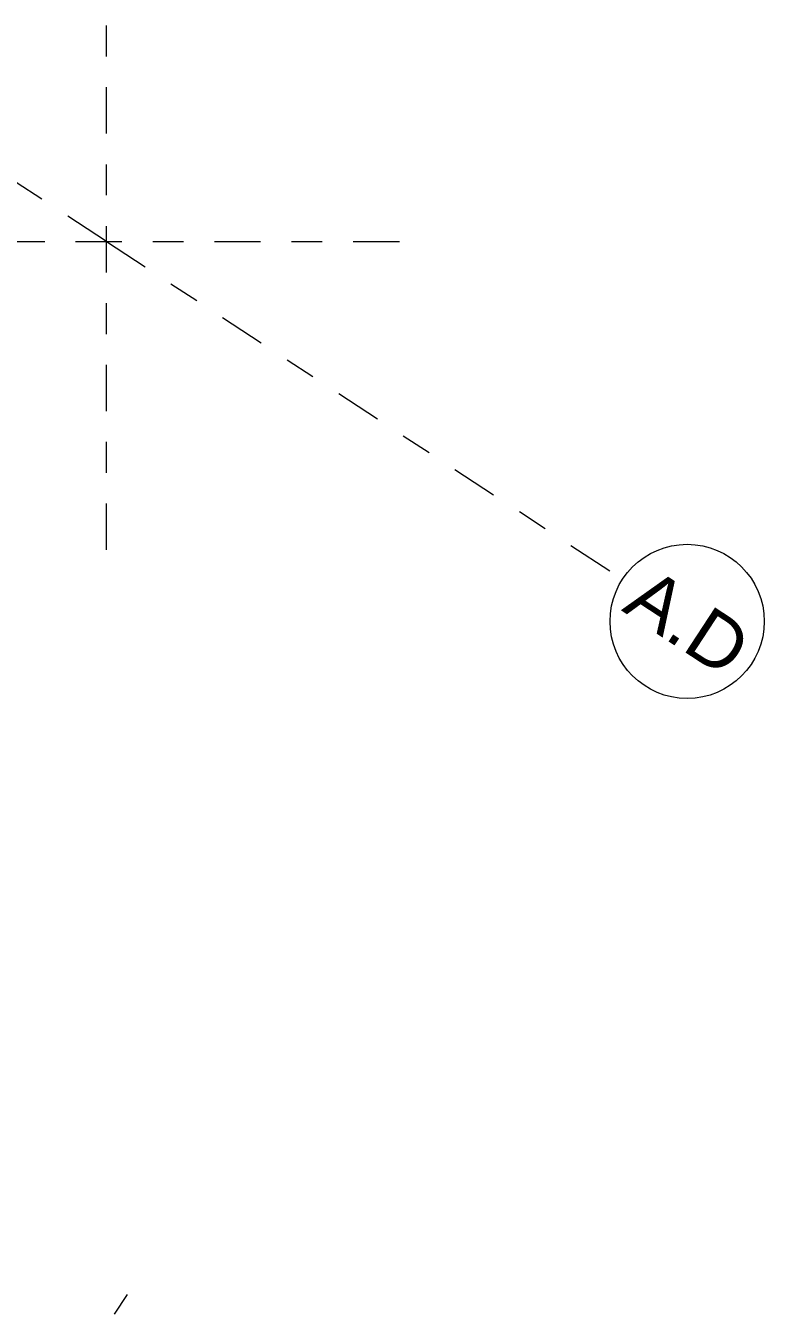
# Model space of a CAD drawing. Header units: metres. Extents: x 2696278.3 to 2696314, y 1245153.2 to 1245192.4.
# Drawn here: x 2696305.486 to 2696307.88, y 1245166.656 to 1245170.835 of the extents above; entities that cross this region are included whole.
import ezdxf

# ---------------------------------------------------------------- set-up
doc = ezdxf.new("R2010")
doc.units = ezdxf.units.M
doc.header["$PDMODE"] = 2
doc.header["$PDSIZE"] = -2
doc.linetypes.add('000_hbf_Strichpunkt 3_1_1mm Achsen', pattern=[0.25, 0.15, -0.05, 0, -0.05])
doc.layers.add('1_M01_Achsen.V', color=7, linetype='Continuous')
doc.layers.add('1_U04_Referenz-Bauperimeter.V', color=7, linetype='Continuous')
doc.styles.add('ERSTELLTER_STIL_2', font='arial.ttf')

msp = doc.modelspace()

# ---------------------------------------------------------------- linework, layer by layer
at = {"layer": '1_M01_Achsen.V', "color": 7, "linetype": '000_hbf_Strichpunkt 3_1_1mm Achsen', "lineweight": 13}
for q in [(2696289.849, 1245180.5389), (2696289.849, 1245180.5389), (2696307.4211, 1245169.0401), (2696307.4211, 1245169.0401)]:
    msp.add_line((2696305.7475, 1245170.1352), q, dxfattribs=at)
at = {"layer": '1_M01_Achsen.V', "color": 7, "linetype": 'Continuous', "lineweight": 13}
msp.add_circle((2696307.6303, 1245168.9032), 0.25, dxfattribs=at)
msp.add_circle((2696307.6303, 1245168.9032), 0.25, dxfattribs=at)
at = {"layer": '1_M01_Achsen.V', "color": 7, "linetype": '000_hbf_Strichpunkt 3_1_1mm Achsen', "lineweight": 13}
msp.add_point((2696305.7475, 1245170.1352), dxfattribs=at)
msp.add_point((2696305.7475, 1245170.1352), dxfattribs=at)
msp.add_point((2696305.7475, 1245170.1352), dxfattribs=at)
msp.add_point((2696305.7475, 1245170.1352), dxfattribs=at)
at = {"layer": '1_U04_Referenz-Bauperimeter.V', "color": 132, "linetype": '000_hbf_Strichpunkt 3_1_1mm Achsen', "lineweight": 13, "true_color": 0x06babb}
msp.add_lwpolyline([(2696305.7737, 1245166.6563), (2696305.8156, 1245166.7207)], dxfattribs=at)

# ---------------------------------------------------------------- texts
at = {"layer": '1_M01_Achsen.V', "color": 7, "lineweight": 13, "insert": (2696307.5108, 1245169.086), "char_height": 0.175, "attachment_point": 1, "rotation": 326.8, "style": 'ERSTELLTER_STIL_2'}
msp.add_mtext('\\A1;{\\pql;\\pt0;\\fArial|b0|i0|c0|p0;\\W1.000000;A.D}', dxfattribs=at)
msp.add_mtext('\\A1;{\\pql;\\pt0;\\fArial|b0|i0|c0|p0;\\W1.000000;A.D}', dxfattribs=at)

doc.saveas('drawing.dxf')
